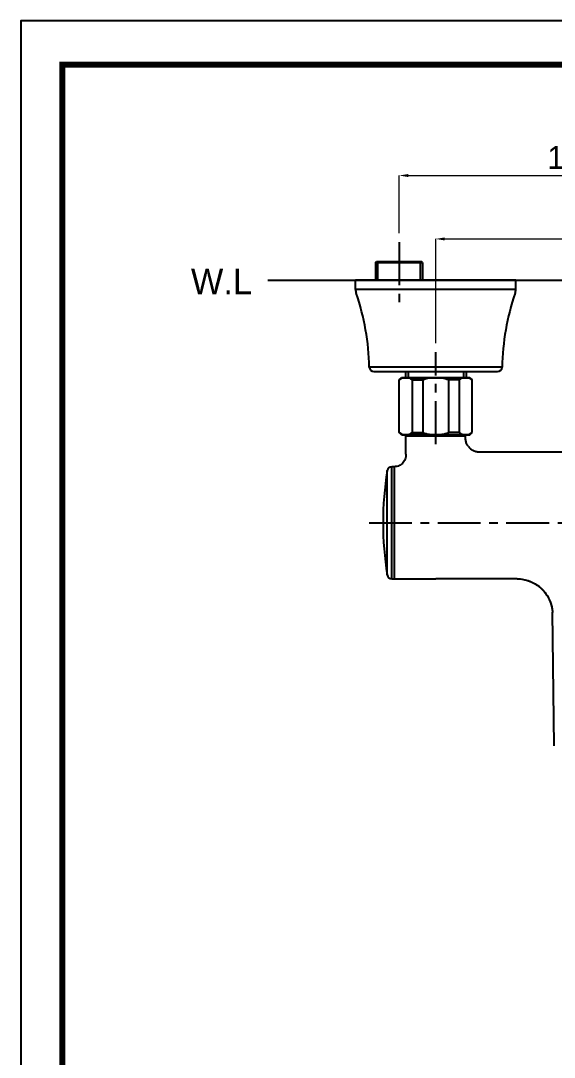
# Model space of a CAD drawing. Extents: x 0 to 1128, y 0 to 827.
# Drawn here: x 0 to 233.2, y 373.9 to 826.8 of the extents above; entities that cross this region are included whole.
import ezdxf

# ---------------------------------------------------------------- set-up
doc = ezdxf.new("R2010")
doc.units = 0
doc.header["$LTSCALE"] = 30
doc.header["$MEASUREMENT"] = 0
doc.header["$PDMODE"] = 3
doc.header["$PDSIZE"] = -10
doc.linetypes.add('CENTER', pattern=[2, 1.25, -0.25, 0.25, -0.25])
doc.layers.get('0').update_dxf_attribs({"linetype": 'CONTINUOUS'})
doc.layers.get('DEFPOINTS').update_dxf_attribs({"linetype": 'CONTINUOUS'})
doc.layers.add('1', color=7, linetype='CONTINUOUS')
doc.layers.add('DEF_LAYER_ASSEM_MEMBER', color=7, linetype='CONTINUOUS')
for name, color, linetype, lineweight in [('외형선', 3, 'CONTINUOUS', 30), ('중심선', 1, 'CENTER', 18), ('치수', 7, 'CONTINUOUS', 25), ('치수선', 7, 'CONTINUOUS', 20)]:
    doc.layers.add(name, color=color, linetype=linetype, lineweight=lineweight)
doc.styles.add('Daelim Dimension', font='')
doc.styles.get('Daelim Dimension').set_extended_font_data('나눔고딕')
doc.dimstyles.new('DEFAULT', dxfattribs={"dimscale": 2, "dimtxt": 2, "dimasz": 2, "dimexe": 0, "dimexo": 2, "dimgap": 1, "dimtad": 1, "dimdec": 1, "dimzin": 9, "dimdsep": 46, "dimtxsty": 'Daelim Dimension', "dimcen": 0.5, "dimclrd": 252, "dimclre": 252, "dimclrt": 3, "dimadec": 1, "dimazin": 0, "dimtfac": 1, "dimtdec": 1, "dimtix": 1, "dimtmove": 0, "dimatfit": 3, "dimfxl": 1, "dimtolj": 1, "dimtzin": 1, "dimlwd": 9, "dimlwe": 9, "dimarcsym": 0})

# ---------------------------------------------------------------- blocks, each defined once
blk = doc.blocks.new('*D0')
at = {"color": 5, "lineweight": 9, "ltscale": 0.5, "transparency": 16777216}
for p, q in [((181.39, 685.9), (181.39, 731.44)), ((185.39, 731.44), (327.39, 731.44)), ((331.39, 685.9), (331.39, 731.44))]:
    blk.add_line(p, q, dxfattribs=at)
at = {"color": 5, "ltscale": 0.5, "transparency": 16777216}
for points in [[(185.39, 732.11), (185.39, 730.78), (181.39, 731.44)], [(327.39, 732.11), (327.39, 730.78), (331.39, 731.44)]]:
    blk.add_solid(points, dxfattribs=at)
at = {"layer": 'DEFPOINTS', "color": 0, "ltscale": 0.5, "transparency": 16777216}
for p in [(331.39, 731.44), (181.39, 681.9), (331.39, 681.9)]:
    blk.add_point(p, dxfattribs=at)
at = {"color": 7, "ltscale": 0.5, "transparency": 16777216, "insert": (256.39, 744.3), "char_height": 10, "attachment_point": 2, "style": 'Daelim Dimension'}
blk.add_mtext('\\A1;150', dxfattribs=at)
blk = doc.blocks.new('*D1')
at = {"color": 5, "lineweight": 9, "ltscale": 0.5, "transparency": 16777216}
for p, q in [((165.39, 734.02), (165.39, 759.16)), ((169.39, 759.16), (343.39, 759.16)), ((347.39, 734.02), (347.39, 759.16))]:
    blk.add_line(p, q, dxfattribs=at)
at = {"color": 5, "ltscale": 0.5, "transparency": 16777216}
for points in [[(169.39, 759.82), (169.39, 758.49), (165.39, 759.16)], [(343.39, 759.82), (343.39, 758.49), (347.39, 759.16)]]:
    blk.add_solid(points, dxfattribs=at)
at = {"layer": 'DEFPOINTS', "color": 0, "ltscale": 0.5, "transparency": 16777216}
for p in [(347.39, 759.16), (165.39, 730.02), (347.39, 730.02)]:
    blk.add_point(p, dxfattribs=at)
at = {"color": 7, "ltscale": 0.5, "transparency": 16777216, "insert": (256.39, 772.04), "char_height": 10, "attachment_point": 2, "style": 'Daelim Dimension'}
blk.add_mtext('\\A1;150~165', dxfattribs=at)

msp = doc.modelspace()

# ---------------------------------------------------------------- linework, layer by layer
at = {"ltscale": 0.5}
msp.add_line((107.96, 713.47), (816.87, 713.47), dxfattribs=at)
for p, q in [((216.39, 713.47), (146.39, 713.47)), ((146.39, 709.31), (146.39, 713.47)), ((216.39, 709.31), (216.39, 713.47)), ((216.39, 709.31), (146.39, 709.31)), ((210.41, 675.43), (152.37, 675.43)), ((154.37, 673.47), (208.41, 673.47)), ((171.03, 645.22), (171.23, 645.82)), ((191.75, 645.22), (191.55, 645.82))]:
    msp.add_line(p, q)
at = {"linetype": 'ByBlock'}
msp.add_line((216.39, 713.47), (146.39, 713.47), dxfattribs=at)
at = {"color": 7, "linetype": 'Continuous', "lineweight": 30, "ltscale": 0.5}
for p, q in [((165.39, 669.82), (166.39, 670.82)), ((197.39, 669.82), (196.39, 670.82))]:
    msp.add_line(p, q, dxfattribs=at)
at = {"color": 7, "linetype": 'Continuous', "lineweight": 25, "ltscale": 0.5}
for p, q in [((166.39, 645.82), (165.39, 646.82)), ((196.39, 645.82), (197.39, 646.82))]:
    msp.add_line(p, q, dxfattribs=at)
at = {"ltscale": 0.5}
msp.add_lwpolyline([(0, 0), (1128.4, 0), (1128.4, 826.8), (0, 826.8)], close=True, dxfattribs=at)
at = {"color": 5, "linetype": 'ByBlock', "lineweight": 200, "const_width": 2.6}
msp.add_lwpolyline([(18.14, 35.4), (1110.14, 35.4), (1110.14, 807.6), (18.14, 807.6)], close=True, dxfattribs=at)
for centre, radius, start, end in [((151.39, 709.31), 5, 180, 198.9248), ((46.39, 673.31), 106, 1.1445, 18.9248), ((316.39, 673.31), 106, 161.0752, 178.8555), ((211.39, 709.31), 5, 341.0752, 0), ((154.37, 675.47), 2, 181.1445, 270), ((208.41, 675.47), 2, 270, 358.8555)]:
    msp.add_arc(centre, radius, start, end)
at = {"layer": '1', "color": 1, "linetype": 'CENTER', "ltscale": 0.5}
for p, q in [((165.39, 730.02), (165.39, 703.54)), ((181.39, 641.82), (181.39, 681.9)), ((152.27, 607.42), (392.35, 607.42))]:
    msp.add_line(p, q, dxfattribs=at)
at = {"layer": 'DEF_LAYER_ASSEM_MEMBER', "color": 7, "linetype": 'Continuous'}
for p, q in [((155.09, 721.12), (155.59, 721.62)), ((155.09, 721.12), (155.09, 713.47)), ((155.09, 721.12), (175.69, 721.12)), ((155.59, 721.62), (175.19, 721.62)), ((175.69, 721.12), (175.19, 721.62)), ((175.69, 721.12), (175.69, 713.47)), ((168.25, 673.47), (168.25, 670.82)), ((194.65, 673.47), (194.65, 670.82)), ((168.34, 640.95), (168.34, 645.22)), ((194.44, 645.22), (168.34, 645.22)), ((168.34, 639.14), (168.34, 640.95)), ((200.44, 638.42), (312.34, 638.42)), ((160.19, 584.61), (160.19, 630.23)), ((163.34, 631.92), (162.17, 631.92)), ((162.17, 582.92), (163.34, 582.92)), ((163.34, 582.92), (181.39, 582.92)), ((216.95, 582.92), (181.39, 582.92)), ((216.94, 582.92), (217.09, 582.92)), ((217.03, 582.92), (217.09, 582.92)), ((217.09, 582.92), (217.16, 582.92)), ((217.09, 582.92), (217.5, 582.91)), ((217.09, 582.92), (217.88, 582.89)), ((217.16, 582.92), (217.24, 582.92)), ((217.24, 582.92), (217.32, 582.92)), ((217.32, 582.92), (217.4, 582.91)), ((217.4, 582.91), (217.49, 582.91)), ((217.49, 582.91), (217.57, 582.91)), ((217.64, 582.91), (217.57, 582.91)), ((217.6, 582.91), (217.88, 582.89)), ((217.88, 582.89), (219.2, 582.76)), ((218.99, 582.79), (219.72, 582.67)), ((219.2, 582.76), (221.55, 582.22)), ((219.72, 582.67), (220.44, 582.52)), ((220.28, 582.56), (220.3, 582.55)), ((220.44, 582.52), (221.14, 582.34)), ((221.14, 582.34), (221.82, 582.14)), ((221.55, 582.22), (223.08, 581.65)), ((221.82, 582.14), (222.48, 581.9)), ((221.82, 582.13), (221.94, 582.09)), ((221.94, 582.09), (222.06, 582.05)), ((222.06, 582.05), (222.18, 582.01)), ((222.18, 582.01), (222.29, 581.97)), ((222.29, 581.97), (222.41, 581.93)), ((222.41, 581.93), (222.52, 581.88)), ((222.48, 581.9), (223.13, 581.64)), ((222.52, 581.88), (222.63, 581.84)), ((222.63, 581.84), (222.74, 581.8)), ((222.74, 581.8), (222.86, 581.75)), ((222.86, 581.75), (222.96, 581.7)), ((222.96, 581.7), (223.07, 581.66)), ((223.07, 581.66), (223.18, 581.61)), ((223.08, 581.65), (223.45, 581.49)), ((223.18, 581.61), (223.29, 581.56)), ((223.29, 581.56), (223.39, 581.52)), ((223.39, 581.52), (223.49, 581.47)), ((223.45, 581.49), (225.39, 580.42)), ((223.49, 581.47), (223.59, 581.42)), ((223.59, 581.42), (223.69, 581.38)), ((223.69, 581.38), (223.78, 581.33)), ((223.78, 581.33), (223.87, 581.29)), ((223.87, 581.29), (223.96, 581.24)), ((223.96, 581.24), (224.05, 581.2)), ((224.05, 581.2), (224.13, 581.15)), ((224.13, 581.15), (224.21, 581.11)), ((224.21, 581.11), (224.29, 581.07)), ((224.29, 581.07), (224.37, 581.03)), ((224.37, 581.03), (224.45, 580.98)), ((224.45, 580.98), (224.54, 580.93)), ((224.54, 580.93), (224.63, 580.88)), ((224.63, 580.88), (224.72, 580.83)), ((224.72, 580.83), (224.81, 580.78)), ((224.81, 580.78), (224.89, 580.73)), ((224.89, 580.73), (224.98, 580.68)), ((224.95, 580.7), (225.51, 580.34)), ((224.98, 580.68), (225.07, 580.62)), ((225.07, 580.62), (225.15, 580.57)), ((225.15, 580.57), (225.23, 580.52)), ((225.23, 580.52), (225.32, 580.46)), ((225.32, 580.46), (225.38, 580.43)), ((225.38, 580.43), (225.48, 580.36)), ((225.39, 580.42), (225.72, 580.2)), ((225.6, 580.28), (225.68, 580.23)), ((225.68, 580.23), (225.75, 580.17)), ((225.72, 580.2), (226.79, 579.39)), ((225.75, 580.17), (225.83, 580.12)), ((225.83, 580.12), (225.9, 580.07)), ((225.9, 580.07), (225.98, 580.02)), ((225.98, 580.02), (226.05, 579.96)), ((226.05, 579.96), (226.12, 579.91)), ((226.12, 579.91), (226.19, 579.86)), ((226.19, 579.86), (226.26, 579.81)), ((226.26, 579.81), (226.33, 579.75)), ((226.33, 579.75), (226.4, 579.7)), ((226.4, 579.7), (226.47, 579.65)), ((226.47, 579.65), (226.54, 579.59)), ((226.54, 579.59), (226.61, 579.54)), ((226.57, 579.57), (227.07, 579.16)), ((226.61, 579.54), (226.67, 579.49)), ((226.67, 579.49), (226.74, 579.43)), ((226.74, 579.43), (226.84, 579.36)), ((226.79, 579.39), (227.19, 579.06)), ((226.84, 579.36), (226.87, 579.33)), ((226.87, 579.33), (226.93, 579.27)), ((226.93, 579.27), (226.99, 579.22)), ((226.99, 579.22), (227.05, 579.17)), ((227.05, 579.17), (227.15, 579.09)), ((227.15, 579.09), (227.21, 579.03)), ((227.19, 579.06), (228.77, 577.44)), ((227.21, 579.03), (227.29, 578.96)), ((227.29, 578.96), (227.36, 578.9)), ((227.36, 578.9), (227.43, 578.84)), ((227.43, 578.84), (227.5, 578.78)), ((227.5, 578.78), (227.56, 578.72)), ((227.56, 578.72), (227.62, 578.66)), ((227.62, 578.66), (227.69, 578.6)), ((227.69, 578.6), (227.75, 578.54)), ((227.75, 578.54), (227.81, 578.48)), ((227.81, 578.48), (227.87, 578.42)), ((227.87, 578.42), (227.92, 578.36)), ((227.92, 578.36), (227.98, 578.31)), ((227.98, 578.31), (228.04, 578.25)), ((228.04, 578.25), (228.09, 578.19)), ((228.09, 578.19), (228.14, 578.14)), ((228.14, 578.14), (228.2, 578.08)), ((228.2, 578.08), (228.25, 578.03)), ((228.25, 578.03), (228.3, 577.97)), ((228.3, 577.97), (228.35, 577.92)), ((228.35, 577.92), (228.4, 577.86)), ((228.4, 577.86), (228.45, 577.81)), ((228.45, 577.81), (228.5, 577.75)), ((228.5, 577.75), (228.55, 577.7)), ((228.55, 577.7), (228.59, 577.65)), ((228.59, 577.65), (228.64, 577.59)), ((228.64, 577.59), (228.69, 577.54)), ((228.69, 577.54), (228.73, 577.49)), ((228.73, 577.49), (228.78, 577.44)), ((228.77, 577.44), (230.12, 575.59)), ((228.78, 577.44), (228.82, 577.38)), ((228.82, 577.38), (228.88, 577.31)), ((228.88, 577.31), (228.93, 577.25)), ((228.93, 577.25), (228.99, 577.18)), ((228.99, 577.18), (229.05, 577.11)), ((229.05, 577.11), (229.1, 577.04)), ((229.1, 577.04), (229.15, 576.97)), ((230.12, 575.59), (231.18, 573.56)), ((231.01, 573.93), (231.24, 573.42)), ((231.18, 573.56), (231.3, 573.26)), ((231.24, 573.42), (231.3, 573.26)), ((231.3, 573.26), (231.31, 573.25)), ((233.23, 509.93), (232.41, 568.41)), ((233.23, 509.93), (233.23, 509.93))]:
    msp.add_line(p, q, dxfattribs=at)
at = {"layer": 'DEF_LAYER_ASSEM_MEMBER', "color": 2, "linetype": 'Continuous'}
for p, q in [((156.07, 713.47), (156.07, 721.62)), ((174.71, 713.47), (174.71, 721.62)), ((169.39, 673.47), (169.39, 670.82)), ((193.51, 673.47), (193.51, 670.82))]:
    msp.add_line(p, q, dxfattribs=at)
at = {"layer": 'DEF_LAYER_ASSEM_MEMBER', "color": 9, "linetype": 'Continuous'}
for p, q in [((162.17, 582.92), (162.17, 631.92)), ((163.34, 582.92), (163.34, 631.92)), ((160.19, 607.42), (162.17, 607.42))]:
    msp.add_line(p, q, dxfattribs=at)
at = {"layer": 'DEF_LAYER_ASSEM_MEMBER', "color": 7, "linetype": 'Continuous'}
for points in [[(194.47, 643.89), (194.44, 644.32), (194.44, 644.76), (194.44, 645.22)], [(194.66, 642.82), (194.57, 643.18), (194.51, 643.53), (194.47, 643.89)], [(168.34, 637.35), (168.34, 637.94), (168.34, 638.54), (168.34, 639.14)], [(195.04, 641.8), (194.9, 642.13), (194.77, 642.47), (194.66, 642.82)], [(195.6, 640.88), (195.4, 641.17), (195.21, 641.48), (195.04, 641.8)], [(195.6, 640.88), (195.83, 640.58), (196.08, 640.3), (196.34, 640.04)], [(196.34, 640.04), (196.63, 639.79), (196.92, 639.56), (197.24, 639.35)], [(197.24, 639.35), (197.56, 639.16), (197.9, 638.99), (198.24, 638.84)], [(198.24, 638.84), (198.6, 638.71), (198.96, 638.61), (199.32, 638.53)], [(167.53, 634.19), (167.21, 633.75), (166.83, 633.34), (166.42, 632.98)], [(168.19, 635.7), (168.03, 635.18), (167.8, 634.67), (167.53, 634.19)], [(168.34, 637.35), (168.34, 636.77), (168.29, 636.23), (168.19, 635.7)], [(199.32, 638.53), (199.7, 638.47), (200.07, 638.43), (200.44, 638.42)], [(164.97, 632.19), (164.44, 632.04), (163.89, 631.95), (163.34, 631.92)], [(166.42, 632.98), (165.96, 632.66), (165.48, 632.4), (164.97, 632.19)], [(217.5, 582.91), (218.25, 582.87), (218.99, 582.79)], [(223.13, 581.64), (223.75, 581.35), (224.36, 581.03), (224.95, 580.7)], [(225.51, 580.34), (226.05, 579.96), (226.57, 579.57)], [(227.07, 579.16), (227.54, 578.73), (227.99, 578.29), (228.42, 577.84)], [(228.42, 577.84), (228.82, 577.38), (229.21, 576.91)], [(229.15, 576.97), (229.21, 576.91), (229.21, 576.91)], [(229.21, 576.91), (229.56, 576.42), (229.9, 575.94)], [(229.9, 575.94), (230.21, 575.44), (230.5, 574.94), (230.77, 574.44), (231.01, 573.93)], [(231.31, 573.25), (231.84, 571.72), (232.29, 569.64), (232.41, 568.28)]]:
    msp.add_lwpolyline(points, dxfattribs=at)
at = {"layer": 'DEF_LAYER_ASSEM_MEMBER', "color": 9, "linetype": 'Continuous'}
msp.add_lwpolyline([(231.31, 573.25), (231.57, 572.57), (231.88, 571.57), (232.11, 570.64), (232.28, 569.67), (232.4, 568.68), (232.41, 568.41)], dxfattribs=at)
at = {"layer": 'DEF_LAYER_ASSEM_MEMBER', "color": 7, "linetype": 'Continuous'}
for centre, radius, start, end in [((303.89, 607.42), 145.5, 170.9795, 189.0205), ((162.17, 629.92), 2, 89.9953, 171.0014), ((162.17, 584.92), 2, 188.9986, 270.0048)]:
    msp.add_arc(centre, radius, start, end, dxfattribs=at)
at = {"layer": '외형선', "color": 7, "linetype": 'Continuous', "lineweight": 30, "ltscale": 0.5}
for p, q in [((166.39, 670.82), (181.39, 670.82)), ((196.39, 670.82), (181.39, 670.82)), ((166.39, 645.82), (181.39, 645.82)), ((196.39, 645.82), (181.39, 645.82))]:
    msp.add_line(p, q, dxfattribs=at)
at = {"layer": '중심선', "color": 7, "linetype": 'Continuous', "lineweight": 25, "ltscale": 0.5}
for p, q in [((165.39, 646.82), (165.39, 669.82)), ((197.39, 646.82), (197.39, 669.82))]:
    msp.add_line(p, q, dxfattribs=at)
at = {"layer": '치수', "color": 7}
for p, q in [((165.39, 669.82), (165.43, 669.82)), ((171.18, 669.82), (171.18, 646.82)), ((171.18, 669.82), (175.82, 669.82)), ((175.82, 669.82), (175.82, 646.82)), ((186.96, 669.82), (186.96, 646.82)), ((191.6, 669.82), (186.96, 669.82)), ((191.6, 669.82), (191.6, 646.82)), ((197.39, 669.82), (197.35, 669.82)), ((171.18, 646.82), (175.82, 646.82)), ((191.6, 646.82), (186.96, 646.82))]:
    msp.add_line(p, q, dxfattribs=at)
for centre, radius, start, end in [((168.31, 666.19), 4.63, 51.6393, 128.3607), ((181.39, 654.82), 16, 90, 110.3641), ((181.39, 654.82), 16, 69.6359, 90), ((194.47, 666.19), 4.63, 51.6393, 128.3607), ((168.31, 650.45), 4.63, 231.6393, 308.3607), ((181.39, 661.82), 16, 249.6359, 270), ((181.39, 661.82), 16, 270, 290.3641), ((194.47, 650.45), 4.63, 231.6393, 308.3607)]:
    msp.add_arc(centre, radius, start, end, dxfattribs=at)

# ---------------------------------------------------------------- texts
at = {"layer": '치수선', "insert": (101.13, 718.53), "char_height": 11.25, "attachment_point": 3, "style": 'Daelim Dimension'}
msp.add_mtext_dynamic_manual_height_columns('W.L', width=17.4109, gutter_width=12.5, heights=[0], dxfattribs=at)

# ---------------------------------------------------------------- dimensions: what is measured, and where the dimension line sits
at = {"color": 5, "ltscale": 0.5}
dim = msp.add_linear_dim(base=(347.39, 759.16), p1=(165.39, 730.02), p2=(347.39, 730.02), text='150~165', dimstyle='DEFAULT', override={"dimtxt": 5, "dimclrd": 5, "dimclre": 5, "dimclrt": 7}, dxfattribs=at)
dim.commit()
dim.dimension.update_dxf_attribs({"geometry": '*D1', "text_midpoint": (256.39, 759.16), "dimtype": 160})
dim = msp.add_linear_dim(base=(331.39, 731.44), p1=(181.39, 681.9), p2=(331.39, 681.9), dimstyle='DEFAULT', override={"dimtxt": 5, "dimclrd": 5, "dimclre": 5, "dimclrt": 7}, dxfattribs=at)
dim.commit()
dim.dimension.update_dxf_attribs({"geometry": '*D0', "text_midpoint": (256.39, 731.44), "dimtype": 160})

doc.saveas('drawing.dxf')
